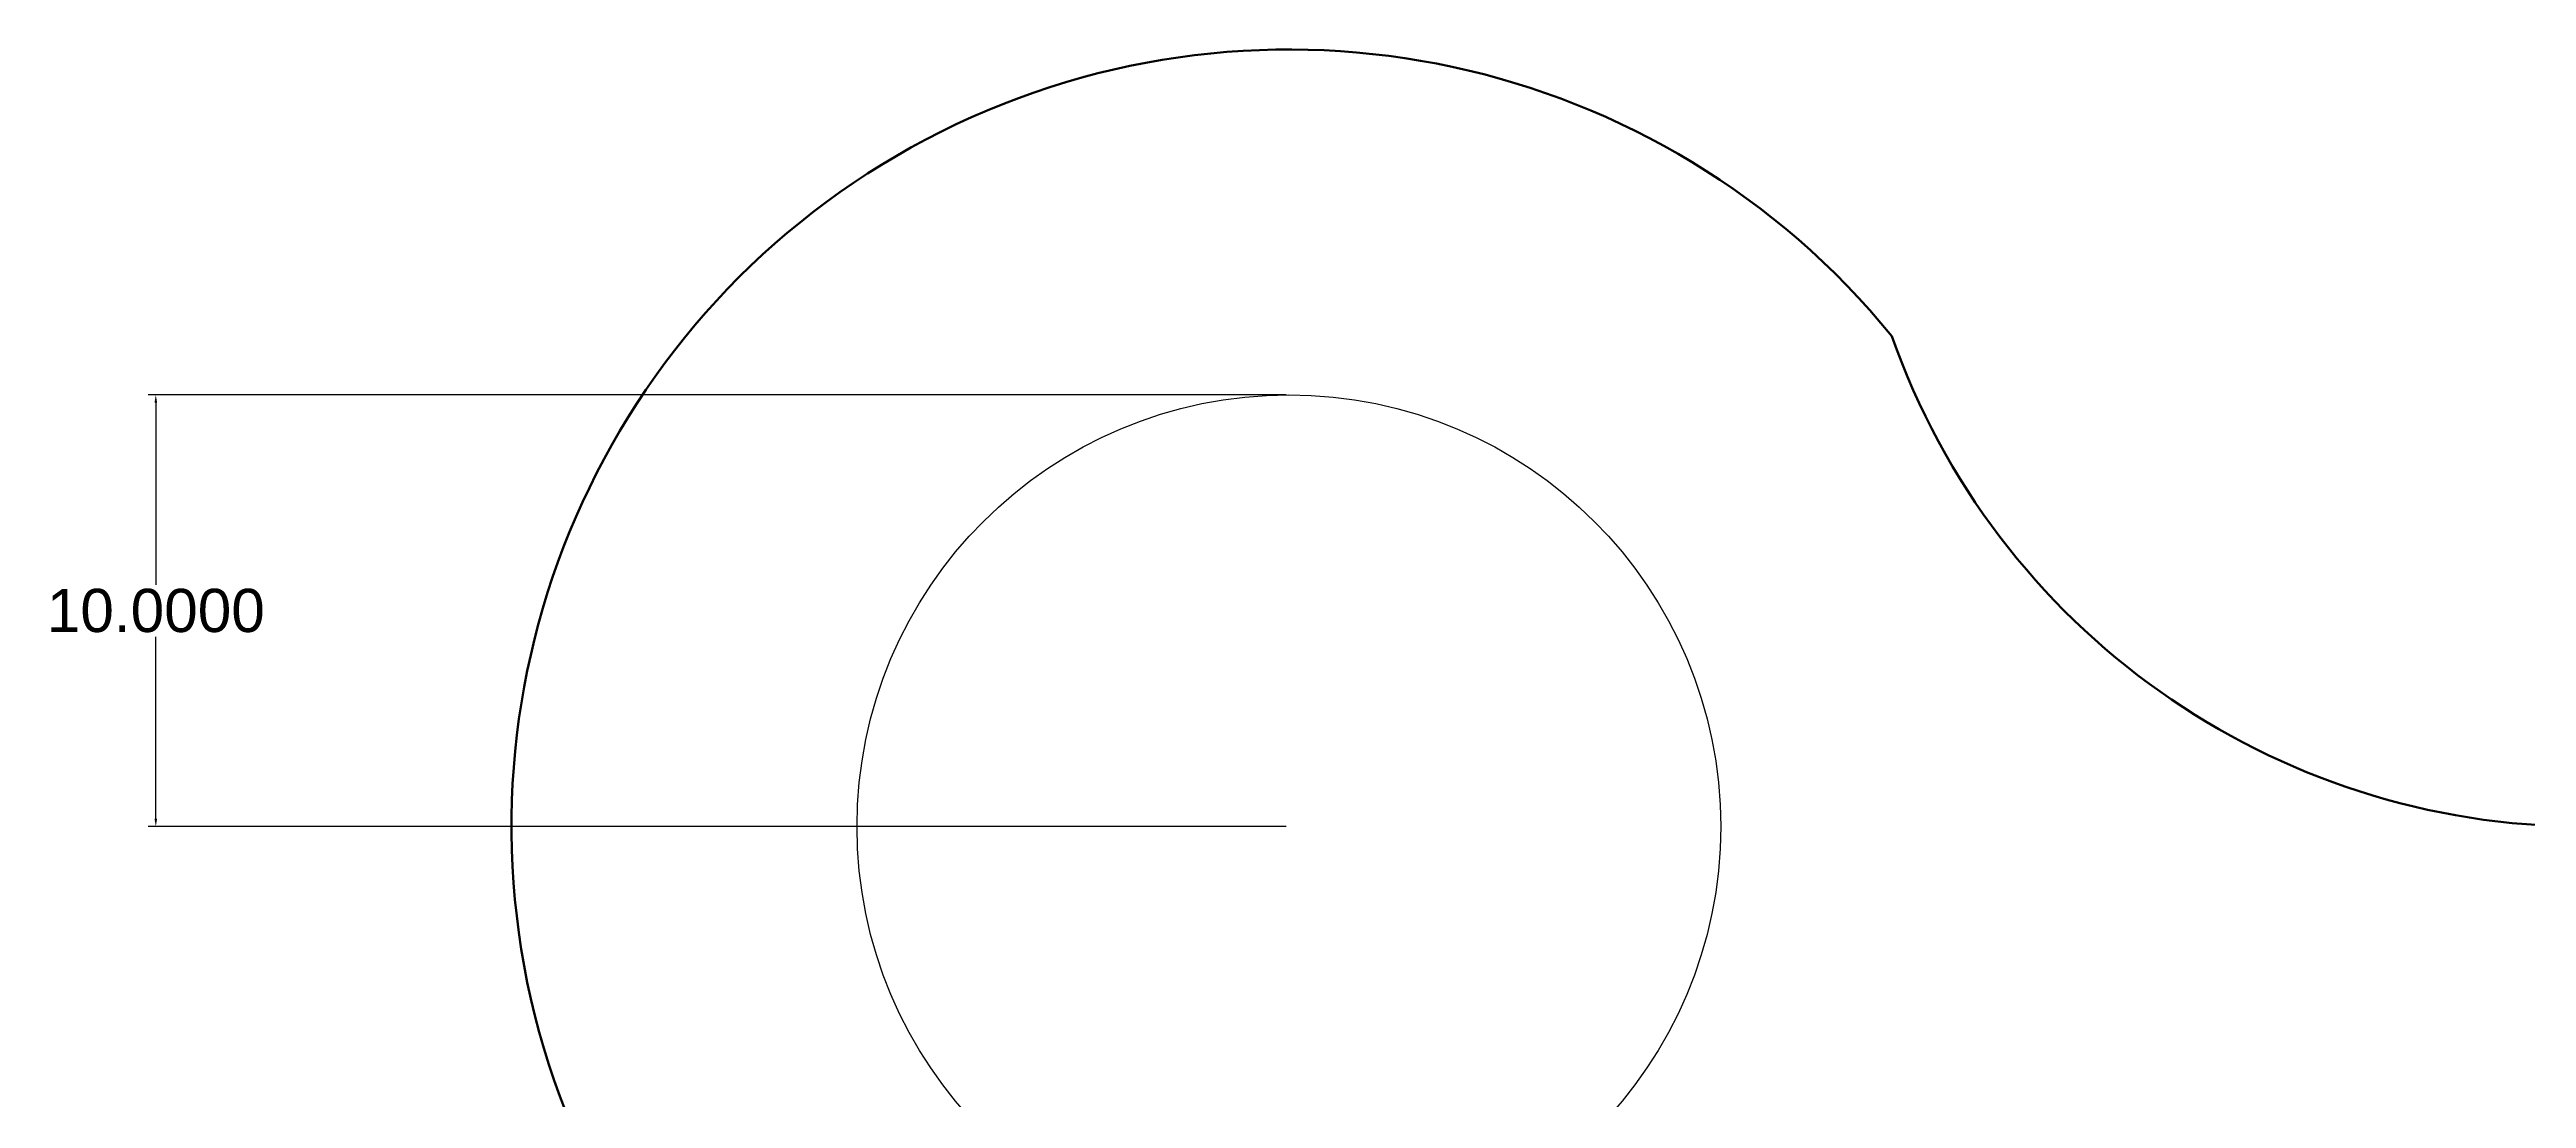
# Model space of a CAD drawing. Header units: inches. Extents: x 340 to 494, y 123 to 290.
# Drawn here: x 359.6 to 417, y 265.7 to 290 of the extents above; entities that cross this region are included whole.
import ezdxf

# ---------------------------------------------------------------- set-up
doc = ezdxf.new("R2010")
doc.units = ezdxf.units.IN
doc.header["$MEASUREMENT"] = 0
doc.layers.add('measurements', color=250, linetype='Continuous', lineweight=60, transparency=0.2)
doc.layers.add('the hard', color=7, linetype='Continuous')
doc.styles.get("Standard").update_dxf_attribs({"font": 'arial.ttf', "height": 1})
doc.dimstyles.new('Annotative', dxfattribs={"dimscale": 0, "dimtxt": 0.18, "dimasz": 0.18, "dimexe": 0.18, "dimexo": 0.0625, "dimgap": 0.09, "dimtad": 0, "dimtih": 1, "dimtoh": 1, "dimdec": 4, "dimzin": 0, "dimdsep": 46, "dimtxsty": 'Standard', "dimcen": 0.09, "dimadec": 0, "dimazin": 0, "dimtfac": 1, "dimtdec": 4, "dimtofl": 0, "dimtmove": 0, "dimatfit": 3, "dimfxl": 1, "dimtolj": 1, "dimtzin": 0, "dimarcsym": 0})

# ---------------------------------------------------------------- blocks, each defined once
blk = doc.blocks.new('*D10')
at = {"layer": 'Defpoints', "color": 0, "linetype": 'Continuous', "lineweight": 100, "transparency": 16777216}
for p in [(362.108, 281.983), (388.346, 281.983), (388.346, 271.983)]:
    blk.add_point(p, dxfattribs=at)
at = {"layer": 'measurements', "color": 0, "linetype": 'Continuous', "lineweight": -2, "transparency": 16777216}
for p, q in [((388.283, 281.983), (361.928, 281.983)), ((362.108, 281.803), (362.108, 277.584)), ((362.108, 272.163), (362.108, 276.382)), ((388.283, 271.983), (361.928, 271.983))]:
    blk.add_line(p, q, dxfattribs=at)
at = {"layer": 'measurements', "color": 0, "linetype": 'Continuous', "lineweight": 100, "transparency": 16777216}
for points in [[(362.078, 281.803), (362.138, 281.803), (362.108, 281.983)], [(362.078, 272.163), (362.138, 272.163), (362.108, 271.983)]]:
    blk.add_solid(points, dxfattribs=at)
at = {"layer": 'measurements', "color": 0, "linetype": 'Continuous', "lineweight": 100, "transparency": 16777216, "insert": (362.108, 276.983), "char_height": 1, "attachment_point": 5}
blk.add_mtext('\\A1;10.0000', dxfattribs=at)

msp = doc.modelspace()

# ---------------------------------------------------------------- linework, layer by layer
at = {"layer": 'the hard'}
msp.add_circle((388.34576, 271.98296), 10, dxfattribs=at)
at = {"layer": 'the hard', "linetype": 'Continuous', "lineweight": 100}
for centre, radius, start, end in [((388.34576, 271.98296), 18, 39.128777, 271.5420017), ((418.34576, 288.98296), 17, 199.3788542, 340.6211458)]:
    msp.add_arc(centre, radius, start, end, dxfattribs=at)

# ---------------------------------------------------------------- dimensions: what is measured, and where the dimension line sits
at = {"layer": 'measurements', "linetype": 'Continuous', "lineweight": 100}
dim = msp.add_linear_dim(base=(362.10809, 281.98296), p1=(388.34576, 271.98296), p2=(388.34576, 281.98296), angle=90, dimstyle='Annotative', dxfattribs=at)
dim.commit()
dim.dimension.update_dxf_attribs({"geometry": '*D10', "text_midpoint": (362.10809, 276.98296)})

doc.saveas('drawing.dxf')
